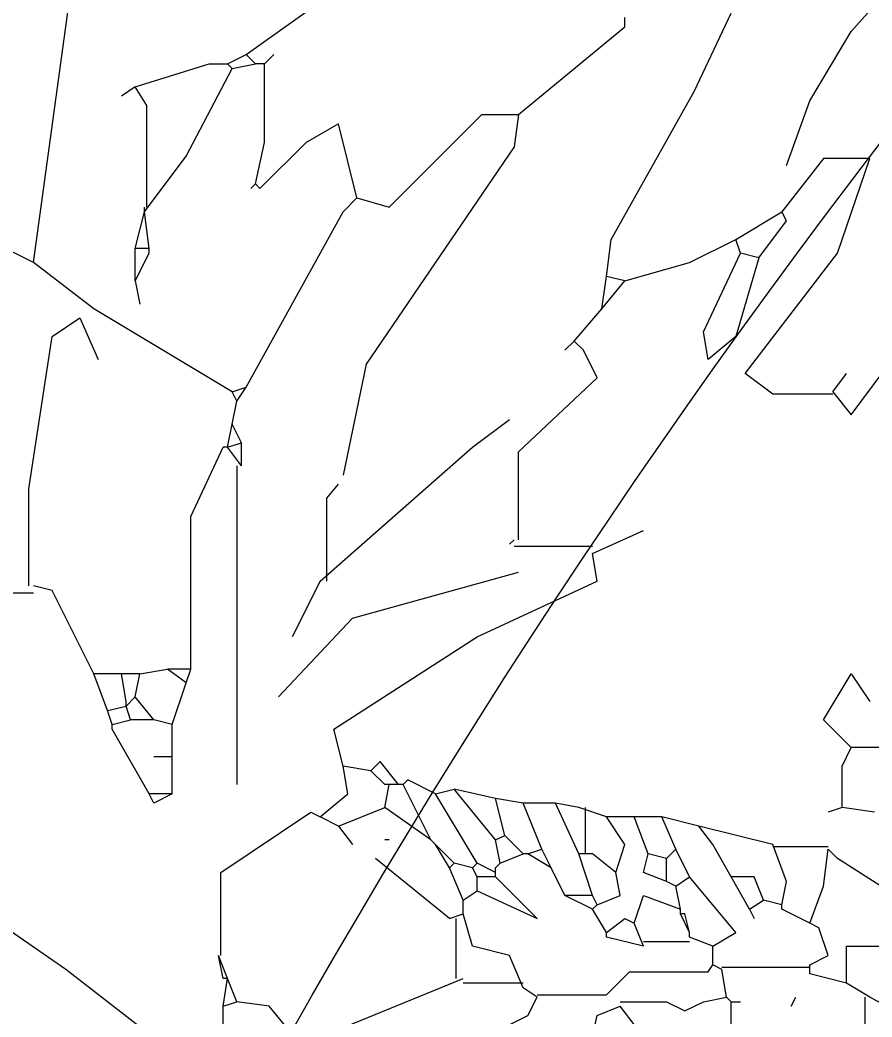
# Model space of a CAD drawing. Header units: metres. Extents: x 1769 to 3632, y 809 to 2652.
# Drawn here: x 2678.8982 to 2679.0485, y 1868.4064 to 1868.5823 of the extents above; entities that cross this region are included whole.
import ezdxf

# ---------------------------------------------------------------- set-up
doc = ezdxf.new("R2010")
doc.units = ezdxf.units.M
doc.header["$LTSCALE"] = 10
for name, color, linetype in [('A-GLAZ', 150, 'Continuous'), ('AG-FP-01$0$A-DOOR-1', 1, 'Continuous'), ('L-PLNT', 66, 'Continuous')]:
    doc.layers.add(name, color=color, linetype=linetype)
doc.styles.add('AG-FP-01$0$spa-fp01$0$WATG_Default', font='SIMPLEX.SHX', dxfattribs={"width": 0.8})

# ---------------------------------------------------------------- blocks, each defined once
blk = doc.blocks.new('GARRA DE LEON')
at = {"layer": 'L-PLNT', "color": 65, "linetype": 'Continuous'}
for p, q in [((1271.32653, 334.96792), (1271.41353, 335.06731)), ((1270.59356, 334.76086), (1270.63083, 335.03418)), ((1270.78406, 334.94721), (1270.84202, 334.98863)), ((1271.12361, 334.97206), (1271.12361, 334.98034)), ((1271.18574, 334.91408), (1271.21888, 334.98448)), ((1271.02837, 334.89338), (1271.12361, 334.97206)), ((1271.28929, 334.9058), (1271.32653, 334.96792)), ((1270.76747, 334.93893), (1270.78406, 334.94721)), ((1270.79235, 334.93893), (1270.78406, 334.94721)), ((1270.80062, 334.93893), (1270.80891, 334.94721)), ((1270.68467, 334.91822), (1270.75091, 334.93893)), ((1270.75091, 334.93893), (1270.76747, 334.93893)), ((1270.77162, 334.93479), (1270.76747, 334.93893)), ((1270.77162, 334.93479), (1270.79235, 334.93893)), ((1270.80062, 334.93893), (1270.79235, 334.93893)), ((1270.80062, 334.93065), (1270.80062, 334.93893)), ((1270.73022, 334.85611), (1270.77162, 334.93479)), ((1270.80062, 334.86853), (1270.80062, 334.93065)), ((1270.68467, 334.91822), (1270.67224, 334.90994)), ((1270.69502, 334.90166), (1270.68467, 334.91822)), ((1271.11121, 334.78156), (1271.18574, 334.91408)), ((1270.69502, 334.81055), (1270.69502, 334.90166)), ((1271.26858, 334.84782), (1271.28929, 334.9058)), ((1270.91242, 334.81055), (1270.99526, 334.89338)), ((1270.99526, 334.89338), (1271.02837, 334.89338)), ((1271.02837, 334.89338), (1271.02423, 334.86439)), ((1270.86686, 334.8851), (1270.83788, 334.86853)), ((1270.88342, 334.81884), (1270.86686, 334.8851)), ((1270.79235, 334.83126), (1270.80062, 334.86853)), ((1270.83788, 334.86853), (1270.79647, 334.82712)), ((1271.02423, 334.86439), (1270.89171, 334.66975)), ((1270.69294, 334.80641), (1270.73022, 334.85611)), ((1271.30169, 334.85404), (1271.26442, 334.80641)), ((1271.34312, 334.85404), (1271.30169, 334.85404)), ((1271.31412, 334.76914), (1271.34312, 334.85404)), ((1270.79235, 334.83126), (1270.78818, 334.82712)), ((1270.79647, 334.82712), (1270.79235, 334.83126)), ((1270.87102, 334.80641), (1270.88342, 334.81884)), ((1270.88342, 334.81884), (1270.91242, 334.81055)), ((1270.69294, 334.80641), (1270.69294, 334.81055)), ((1270.68467, 334.77328), (1270.69294, 334.80641)), ((1270.69707, 334.77328), (1270.69294, 334.80641)), ((1270.78406, 334.64905), (1270.87102, 334.80641)), ((1271.22301, 334.78156), (1271.26442, 334.80641)), ((1271.26858, 334.79813), (1271.26442, 334.80641)), ((1271.24372, 334.765), (1271.26858, 334.79813)), ((1270.59356, 334.76086), (1270.55216, 334.78156)), ((1271.10706, 334.74844), (1271.11121, 334.78156)), ((1271.18161, 334.76086), (1271.22301, 334.78156)), ((1271.22718, 334.76914), (1271.22301, 334.78156)), ((1270.68467, 334.74429), (1270.68467, 334.77328)), ((1270.69707, 334.77328), (1270.68467, 334.77328)), ((1270.68467, 334.74429), (1270.69707, 334.76914)), ((1270.69707, 334.76914), (1270.69707, 334.77328)), ((1271.19401, 334.69874), (1271.22718, 334.76914)), ((1271.24372, 334.765), (1271.22718, 334.76914)), ((1271.23129, 334.66147), (1271.31412, 334.76914)), ((1270.6474, 334.71945), (1270.59356, 334.76086)), ((1271.12361, 334.74429), (1271.18161, 334.76086)), ((1271.24372, 334.765), (1271.22301, 334.6946)), ((1271.10294, 334.71945), (1271.10706, 334.74844)), ((1271.12361, 334.74429), (1271.10706, 334.74844)), ((1270.68467, 334.74429), (1270.6888, 334.72359)), ((1271.10294, 334.71945), (1271.12361, 334.74429)), ((1270.77162, 334.64491), (1270.6474, 334.71945)), ((1271.07806, 334.69046), (1271.10294, 334.71945)), ((1270.61011, 334.6946), (1270.63496, 334.71117)), ((1270.63496, 334.71117), (1270.65154, 334.67389)), ((1271.32653, 334.6242), (1271.38453, 334.70288)), ((1270.5894, 334.55794), (1270.61011, 334.6946)), ((1271.19818, 334.67389), (1271.19401, 334.69874)), ((1271.22301, 334.6946), (1271.19818, 334.67389)), ((1271.07806, 334.69046), (1271.06977, 334.68218)), ((1271.08637, 334.68218), (1271.07806, 334.69046)), ((1271.09877, 334.65733), (1271.08637, 334.68218)), ((1270.89171, 334.66975), (1270.87102, 334.57036)), ((1271.25614, 334.64283), (1271.23129, 334.66147)), ((1271.30998, 334.64491), (1271.32241, 334.66147)), ((1270.77162, 334.64491), (1270.78406, 334.64905)), ((1270.77578, 334.63662), (1270.78406, 334.64905)), ((1271.02837, 334.59107), (1271.09877, 334.65733)), ((1270.77578, 334.63662), (1270.77162, 334.64491)), ((1271.30998, 334.64283), (1271.25614, 334.64283)), ((1271.30998, 334.64491), (1271.32653, 334.6242)), ((1270.77162, 334.61592), (1270.77578, 334.63662)), ((1270.76747, 334.59521), (1270.77162, 334.61592)), ((1270.77991, 334.59935), (1270.77162, 334.61592)), ((1270.98697, 334.59521), (1271.0201, 334.62006)), ((1270.76747, 334.59521), (1270.77991, 334.59935)), ((1270.77991, 334.57864), (1270.77991, 334.59935)), ((1270.73435, 334.53309), (1270.76335, 334.59521)), ((1270.76747, 334.59521), (1270.76335, 334.59521)), ((1270.77991, 334.57864), (1270.76747, 334.59521)), ((1270.85031, 334.47511), (1270.98697, 334.59521)), ((1271.02837, 334.51239), (1271.02837, 334.59107)), ((1270.77578, 334.57864), (1270.77578, 334.40058)), ((1270.85653, 334.54966), (1270.86686, 334.56208)), ((1270.5894, 334.47097), (1270.5894, 334.55794)), ((1270.85653, 334.47511), (1270.85653, 334.54966)), ((1270.73435, 334.39643), (1270.73435, 334.53309)), ((1271.09465, 334.49996), (1271.14018, 334.52067)), ((1271.02423, 334.51239), (1271.0201, 334.50825)), ((1271.09465, 334.50618), (1271.02423, 334.50618)), ((1271.09877, 334.47511), (1271.09465, 334.49996)), ((1270.8793, 334.44198), (1271.02837, 334.4834)), ((1270.61011, 334.46683), (1270.59356, 334.47097)), ((1270.85031, 334.47511), (1270.82546, 334.42542)), ((1270.9911, 334.42542), (1271.09877, 334.47511)), ((1270.53972, 334.46476), (1270.59356, 334.46476)), ((1270.6474, 334.39229), (1270.61011, 334.46683)), ((1270.81302, 334.37159), (1270.8793, 334.44198)), ((1270.86275, 334.3426), (1270.9911, 334.42542)), ((1270.77578, 334.40058), (1270.77578, 334.29291)), ((1270.65983, 334.35916), (1270.6474, 334.39229)), ((1270.67224, 334.39229), (1270.6474, 334.39229)), ((1270.67638, 334.36745), (1270.67224, 334.39229)), ((1270.6888, 334.39229), (1270.67224, 334.39229)), ((1270.68467, 334.37159), (1270.6888, 334.39229)), ((1270.6888, 334.39229), (1270.71364, 334.39643)), ((1270.73022, 334.38401), (1270.71364, 334.39643)), ((1270.73435, 334.39643), (1270.71364, 334.39643)), ((1270.73022, 334.38401), (1270.73435, 334.39643)), ((1271.30169, 334.35088), (1271.32653, 334.39229)), ((1271.32653, 334.39229), (1271.34312, 334.36745)), ((1270.71778, 334.34674), (1270.73022, 334.38401)), ((1270.65983, 334.35916), (1270.67638, 334.3633)), ((1270.67638, 334.3633), (1270.68467, 334.37159)), ((1270.67638, 334.3633), (1270.67638, 334.36745)), ((1270.68051, 334.35088), (1270.67638, 334.3633)), ((1270.70124, 334.35088), (1270.68467, 334.37159)), ((1270.66394, 334.34674), (1270.65983, 334.35916)), ((1270.66394, 334.34674), (1270.68051, 334.35088)), ((1270.66394, 334.3426), (1270.66394, 334.34674)), ((1270.70124, 334.35088), (1270.68051, 334.35088)), ((1270.71778, 334.34674), (1270.70124, 334.35088)), ((1270.71778, 334.31775), (1270.71778, 334.34674)), ((1271.32653, 334.32603), (1271.30169, 334.35088)), ((1270.69707, 334.28462), (1270.66394, 334.3426)), ((1270.87102, 334.30947), (1270.86275, 334.3426)), ((1271.31825, 334.30947), (1271.32653, 334.32603)), ((1271.37209, 334.32603), (1271.32653, 334.32603)), ((1270.71778, 334.31775), (1270.70124, 334.31775)), ((1270.71778, 334.28462), (1270.71778, 334.31775)), ((1270.87515, 334.28462), (1270.87102, 334.30947)), ((1270.89586, 334.30533), (1270.87102, 334.30947)), ((1270.90415, 334.31361), (1270.89586, 334.30533)), ((1270.9207, 334.29291), (1270.90415, 334.31361)), ((1271.31825, 334.2722), (1271.31825, 334.30947)), ((1270.9083, 334.29291), (1270.89586, 334.30533)), ((1270.9083, 334.2722), (1270.91242, 334.29291)), ((1270.91242, 334.29291), (1270.9083, 334.29291)), ((1270.91659, 334.29291), (1270.91242, 334.29291)), ((1270.9207, 334.29291), (1270.91659, 334.29291)), ((1270.92486, 334.29291), (1270.9207, 334.29291)), ((1270.92899, 334.29704), (1270.92486, 334.29291)), ((1270.9497, 334.24321), (1270.92486, 334.29291)), ((1270.95383, 334.28462), (1270.92899, 334.29704)), ((1270.71778, 334.28462), (1270.69707, 334.28462)), ((1270.70124, 334.27634), (1270.69707, 334.28462)), ((1270.71778, 334.28462), (1270.70124, 334.27634)), ((1270.85031, 334.26392), (1270.87515, 334.28462)), ((1270.95383, 334.28462), (1270.97042, 334.28876)), ((1270.9911, 334.2225), (1270.95383, 334.28462)), ((1271.00766, 334.24321), (1270.97042, 334.28876)), ((1271.00766, 334.28048), (1270.97042, 334.28876)), ((1271.01594, 334.24735), (1271.00766, 334.28048)), ((1271.03253, 334.27634), (1271.00766, 334.28048)), ((1271.0491, 334.23493), (1271.03253, 334.27634)), ((1271.0615, 334.27634), (1271.03253, 334.27634)), ((1271.08221, 334.23079), (1271.0615, 334.27634)), ((1271.08221, 334.2722), (1271.0615, 334.27634)), ((1270.76129, 334.21422), (1270.84202, 334.26805)), ((1270.84202, 334.26805), (1270.85031, 334.26392)), ((1270.86686, 334.25563), (1270.9083, 334.2722)), ((1270.9497, 334.24321), (1270.9083, 334.2722)), ((1271.10706, 334.26392), (1271.08221, 334.2722)), ((1271.08843, 334.23079), (1271.08843, 334.2722)), ((1271.31825, 334.2722), (1271.30585, 334.26805)), ((1271.34725, 334.26805), (1271.31825, 334.2722)), ((1270.86686, 334.25563), (1270.85031, 334.26392)), ((1271.12361, 334.23907), (1271.10706, 334.26392)), ((1271.1319, 334.26392), (1271.10706, 334.26392)), ((1271.14434, 334.23079), (1271.1319, 334.26392)), ((1271.15677, 334.26392), (1271.1319, 334.26392)), ((1271.16918, 334.23493), (1271.15677, 334.26392)), ((1271.18989, 334.25563), (1271.15677, 334.26392)), ((1270.86686, 334.25563), (1270.8793, 334.23907)), ((1271.00766, 334.24321), (1271.01594, 334.24735)), ((1271.03253, 334.23079), (1271.01594, 334.24735)), ((1271.25614, 334.23907), (1271.18989, 334.25563)), ((1271.2023, 334.23907), (1271.18989, 334.25563)), ((1270.91242, 334.24321), (1270.9083, 334.24321)), ((1270.95383, 334.23907), (1270.9497, 334.24321)), ((1270.96626, 334.21836), (1270.95383, 334.23907)), ((1270.97042, 334.2225), (1270.95383, 334.23907)), ((1271.01183, 334.2225), (1271.00766, 334.24321)), ((1271.11534, 334.21422), (1271.12361, 334.23907)), ((1271.21888, 334.21008), (1271.2023, 334.23907)), ((1271.26858, 334.20594), (1271.25614, 334.23907)), ((1271.01183, 334.2225), (1271.03253, 334.23079)), ((1271.03666, 334.23079), (1271.03253, 334.23079)), ((1271.03666, 334.23079), (1271.0491, 334.23493)), ((1271.05737, 334.21836), (1271.03666, 334.23079)), ((1271.05737, 334.21836), (1271.0491, 334.23493)), ((1271.09465, 334.19351), (1271.08221, 334.23079)), ((1271.09465, 334.23079), (1271.08221, 334.23079)), ((1271.11534, 334.21422), (1271.09465, 334.23079)), ((1271.14018, 334.21422), (1271.14434, 334.23079)), ((1271.1609, 334.22664), (1271.14434, 334.23079)), ((1271.1609, 334.22664), (1271.16918, 334.23493)), ((1271.18161, 334.21008), (1271.16918, 334.23493)), ((1271.30585, 334.237), (1271.25614, 334.237)), ((1271.30169, 334.2018), (1271.30585, 334.23493)), ((1271.31412, 334.22664), (1271.30585, 334.23493)), ((1270.96626, 334.17281), (1270.89999, 334.22664)), ((1270.96626, 334.21836), (1270.97042, 334.2225)), ((1270.98697, 334.21836), (1270.97042, 334.2225)), ((1270.98697, 334.21836), (1270.9911, 334.2225)), ((1271.00766, 334.21422), (1270.9911, 334.2225)), ((1271.00766, 334.21836), (1271.01183, 334.2225)), ((1271.1609, 334.20594), (1271.1609, 334.22664)), ((1271.35969, 334.19766), (1271.31412, 334.22664)), ((1270.76129, 334.13968), (1270.76129, 334.21422)), ((1270.9787, 334.18937), (1270.96626, 334.21836)), ((1270.9911, 334.21008), (1270.98697, 334.21836)), ((1271.00766, 334.21422), (1271.00766, 334.21836)), ((1271.00766, 334.21008), (1271.00766, 334.21422)), ((1271.06977, 334.19351), (1271.05737, 334.21836)), ((1271.1195, 334.19351), (1271.11534, 334.21422)), ((1271.1609, 334.20594), (1271.14018, 334.21422)), ((1270.9911, 334.19766), (1270.9911, 334.21008)), ((1271.00766, 334.21008), (1270.9911, 334.21008)), ((1271.04494, 334.17281), (1271.00766, 334.21008)), ((1271.16918, 334.2018), (1271.1609, 334.20594)), ((1271.16918, 334.2018), (1271.18161, 334.21008)), ((1271.22301, 334.16038), (1271.18161, 334.21008)), ((1271.23545, 334.18109), (1271.21888, 334.21008)), ((1271.23958, 334.21008), (1271.21888, 334.21008)), ((1271.24785, 334.18937), (1271.23958, 334.21008)), ((1271.26442, 334.18523), (1271.26858, 334.20594)), ((1270.9787, 334.18937), (1270.9911, 334.19766)), ((1270.9911, 334.19766), (1271.04494, 334.17281)), ((1271.09465, 334.18109), (1271.06977, 334.19351)), ((1271.09465, 334.19351), (1271.06977, 334.19351)), ((1271.09877, 334.18523), (1271.09465, 334.19351)), ((1271.09877, 334.18523), (1271.1195, 334.19351)), ((1271.1319, 334.16867), (1271.14018, 334.19351)), ((1271.14018, 334.19351), (1271.17334, 334.18109)), ((1271.17334, 334.18109), (1271.16918, 334.2018)), ((1271.28929, 334.16867), (1271.30169, 334.2018)), ((1270.9787, 334.17695), (1270.9787, 334.18937)), ((1271.09465, 334.18109), (1271.09877, 334.18523)), ((1271.23545, 334.18109), (1271.24785, 334.18937)), ((1271.26442, 334.18523), (1271.24785, 334.18937)), ((1271.26442, 334.18109), (1271.26442, 334.18523)), ((1270.96626, 334.17281), (1270.9787, 334.17695)), ((1270.98697, 334.14796), (1270.9787, 334.17695)), ((1271.10706, 334.16038), (1271.09465, 334.18109)), ((1271.17334, 334.17695), (1271.17334, 334.18109)), ((1271.17745, 334.17695), (1271.17334, 334.17695)), ((1271.18161, 334.16038), (1271.17334, 334.17695)), ((1271.18161, 334.16038), (1271.17745, 334.17695)), ((1271.23545, 334.18109), (1271.23958, 334.17281)), ((1271.28929, 334.16867), (1271.26442, 334.18109)), ((1270.62254, 334.12726), (1270.55627, 334.17281)), ((1270.97248, 334.11898), (1270.97248, 334.17281)), ((1271.10706, 334.16038), (1271.12361, 334.17281)), ((1271.12361, 334.17281), (1271.1319, 334.16867)), ((1271.14018, 334.14796), (1271.1319, 334.16867)), ((1271.29756, 334.16452), (1271.28929, 334.16867)), ((1271.10706, 334.15624), (1271.10706, 334.16038)), ((1271.18161, 334.15624), (1271.18161, 334.16038)), ((1271.2023, 334.14796), (1271.22301, 334.16038)), ((1271.30585, 334.13968), (1271.29756, 334.16452)), ((1271.14018, 334.14796), (1271.10706, 334.15624)), ((1271.14018, 334.1521), (1271.18161, 334.1521)), ((1271.2023, 334.14796), (1271.18161, 334.15624)), ((1270.76747, 334.11898), (1270.75918, 334.13968)), ((1270.76335, 334.11898), (1270.75918, 334.13968)), ((1271.0201, 334.13968), (1270.98697, 334.14796)), ((1271.03253, 334.11069), (1271.0201, 334.13968)), ((1271.2023, 334.13139), (1271.2023, 334.14796)), ((1271.28929, 334.13139), (1271.30585, 334.13968)), ((1271.32241, 334.11483), (1271.32241, 334.14796)), ((1271.32241, 334.14796), (1271.36382, 334.14796)), ((1271.19818, 334.12518), (1271.2023, 334.13139)), ((1271.21058, 334.12726), (1271.2023, 334.13139)), ((1271.28929, 334.12311), (1271.28929, 334.13139)), ((1270.69707, 334.06928), (1270.62254, 334.12726)), ((1271.10706, 334.10448), (1271.12777, 334.12518)), ((1271.12777, 334.12518), (1271.19818, 334.12518)), ((1271.21058, 334.12933), (1271.28929, 334.12933)), ((1271.21474, 334.10241), (1271.21058, 334.12726)), ((1271.32241, 334.11483), (1271.28929, 334.12311)), ((1270.76335, 334.09413), (1270.76747, 334.11898)), ((1270.76747, 334.11898), (1270.76335, 334.11898)), ((1270.77578, 334.09827), (1270.76747, 334.11898)), ((1270.86686, 334.07342), (1270.9787, 334.11898)), ((1271.03253, 334.11483), (1270.9787, 334.11483)), ((1271.34312, 334.10241), (1271.32241, 334.11483)), ((1271.04494, 334.10241), (1271.03253, 334.11069)), ((1271.04494, 334.10448), (1271.10706, 334.10448)), ((1270.76335, 334.09413), (1270.77578, 334.09827)), ((1270.80475, 334.09413), (1270.77578, 334.09827)), ((1271.03666, 334.08585), (1271.04494, 334.10241)), ((1271.1195, 334.09827), (1271.1609, 334.09827)), ((1271.1609, 334.09827), (1271.17745, 334.08999)), ((1271.17745, 334.08999), (1271.19401, 334.09827)), ((1271.19401, 334.09827), (1271.21474, 334.10241)), ((1271.21888, 334.09827), (1271.21474, 334.10241)), ((1271.21888, 334.03615), (1271.21888, 334.09827)), ((1271.21888, 334.09827), (1271.22718, 334.09827)), ((1271.27269, 334.09413), (1271.27685, 334.10241)), ((1271.33896, 334.04857), (1271.33896, 334.10241)), ((1271.38036, 334.0817), (1271.34312, 334.10241)), ((1270.76335, 334.07756), (1270.76335, 334.09413)), ((1270.82546, 334.06928), (1270.80475, 334.09413)), ((1271.09877, 334.08585), (1271.1195, 334.09413)), ((1271.1609, 334.04029), (1271.1195, 334.09413)), ((1270.99526, 334.06514), (1271.03666, 334.08585)), ((1271.09465, 334.06721), (1271.09877, 334.08585))]:
    blk.add_line(p, q, dxfattribs=at)
blk = doc.blocks.new('*U616')
at = {"layer": 'AG-FP-01$0$A-DOOR-1'}
blk.add_arc((2200, -1.51), 1420, 90, 180, dxfattribs=at)
at = {"style": 'AG-FP-01$0$spa-fp01$0$WATG_Default', "width": 0.8, "flags": 9}
for tag, p in [('DOORNUMBER', (494.6, -80.14)), ('ROOMNAME', (494.6, -84.22)), ('ROOMNUMBER', (494.6, -88.3)), ('DOORTYPE', (494.6, -92.39)), ('DOORMATERIAL', (494.6, -96.47)), ('DOORFINISH', (494.6, -100.55)), ('FRAMEMATERIAL', (494.6, -104.63)), ('FRAMEFINISH', (494.6, -108.71)), ('DETAILHEAD', (494.6, -112.8)), ('DETAILJAMB', (494.6, -116.88)), ('DETAILMUNTIN', (494.6, -120.96)), ('THRESHOLDMATERIAL', (494.6, -125.04)), ('THRESHOLDDETAIL', (494.6, -129.12)), ('FIRERATING', (494.6, -133.21)), ('GLAZING', (494.6, -137.29)), ('LOUVER', (494.6, -141.37)), ('CLOSER', (494.6, -145.45)), ('PANICHARDWARE', (494.6, -149.54)), ('HARDWARESET', (494.6, -153.62)), ('REMARKS', (494.6, -157.7)), ('REVISION', (494.6, -161.78))]:
    blk.add_attdef(tag, p, '', height=2.38, dxfattribs=at)

msp = doc.modelspace()

# ---------------------------------------------------------------- block references
at = {"layer": 'A-GLAZ', "xscale": -0.0009474377873720039, "yscale": 0.0009474377873720039, "zscale": 0.0009474377873720039, "rotation": 90.00000000000007}
msp.add_blockref('*U616', (2680.11527, 1869.82519), dxfattribs=at)
at = {"layer": 'L-PLNT', "color": 173, "xscale": 0.1967723582811821, "yscale": 0.1967723582811821, "zscale": 0.1967723582811821}
msp.add_blockref('GARRA DE LEON', (2428.8829, 1802.66785), dxfattribs=at)

doc.saveas('drawing.dxf')
